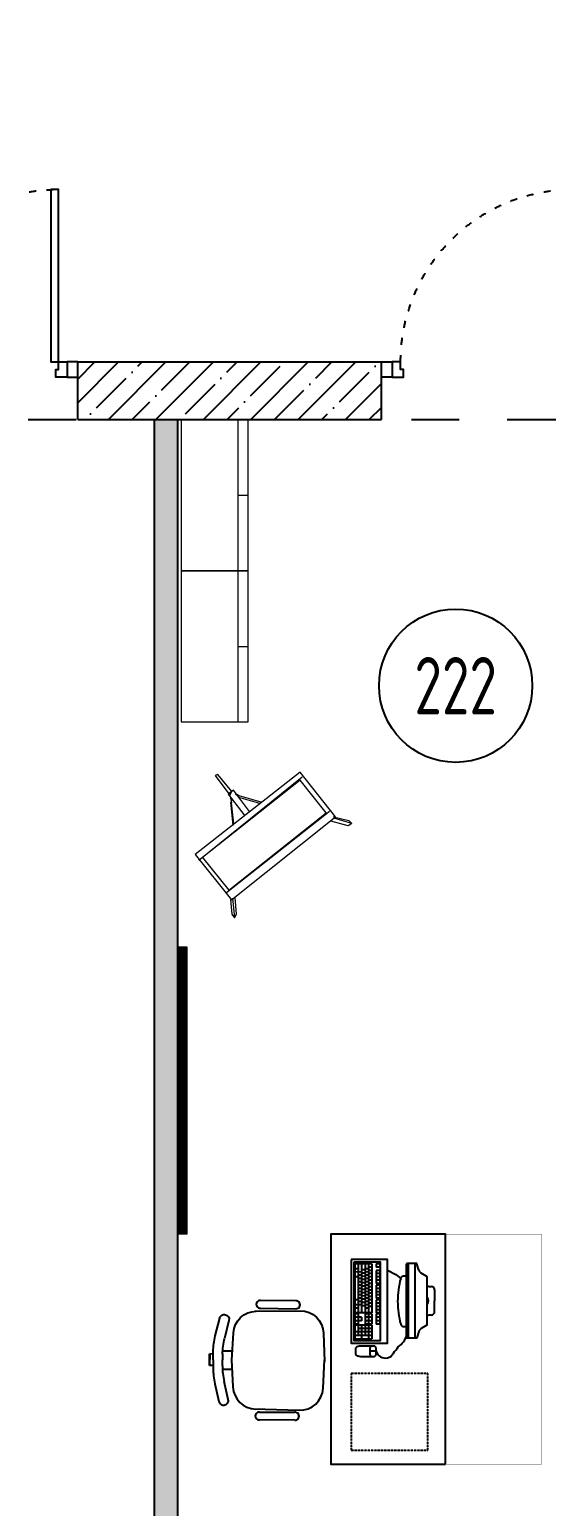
# Model space of a CAD drawing. Header units: millimetres. Extents: x -9318 to 9016603, y 0 to 838141.
# Drawn here: x 72775 to 75473, y 272193 to 279897 of the extents above; entities that cross this region are included whole.
import ezdxf
from ezdxf import colors
from ezdxf.entities.mleader import LeaderData, LeaderLine
from ezdxf.enums import TextEntityAlignment as Align
from ezdxf.math import Vec2, Vec3

# ---------------------------------------------------------------- set-up
doc = ezdxf.new("R2010")
doc.units = ezdxf.units.MM
for name, pattern in [('ACAD_ISO03W100', [30, 12, -18]), ('CENTER', [2, 1.25, -0.25, 0.25, -0.25]), ('HIDDEN', [6, 4, -2])]:
    doc.linetypes.add(name, pattern=pattern)
doc.layers.add('АР_Номер помещения', color=1, linetype='Continuous', lineweight=25)
doc.layers.add('ТХ_мебель передв', color=250, linetype='Continuous', lineweight=13)
doc.styles.add('ISOCPEUR', font='isocpeur.ttf', dxfattribs={"width": 0.7})

# ---------------------------------------------------------------- blocks, each defined once
blk = doc.blocks.new('*U869')
at = {"color": 8}
blk.add_lwpolyline([(100, 80), (100, 980), (140, 980), (140, 80)], close=True, dxfattribs=at)
for points in [[(0, 0), (0, 80), (55, 80), (55, 0), (0, 0)], [(55, 80), (55, 0), (115, 0), (115, 40), (100, 40), (100, 80), (55, 80)], [(1045, 80), (1045, 0), (985, 0), (985, 40), (1000, 40), (1000, 80), (1045, 80)], [(1100, 0), (1100, 80), (1045, 80), (1045, 0), (1100, 0)]]:
    blk.add_lwpolyline(points, dxfattribs=at)
at = {"color": 8, "linetype": 'ACAD_ISO03W100', "ltscale": 3}
blk.add_arc((100, 80), 900, 0, 90, dxfattribs=at)
blk = doc.blocks.new('*U870')
at = {"color": 8}
blk.add_lwpolyline([(100, 80), (100, 980), (140, 980), (140, 80)], close=True, dxfattribs=at)
for points in [[(0, 0), (0, 80), (55, 80), (55, 0), (0, 0)], [(55, 80), (55, 0), (115, 0), (115, 40), (100, 40), (100, 80), (55, 80)], [(1045, 80), (1045, 0), (985, 0), (985, 40), (1000, 40), (1000, 80), (1045, 80)], [(1100, 0), (1100, 80), (1045, 80), (1045, 0), (1100, 0)]]:
    blk.add_lwpolyline(points, dxfattribs=at)
at = {"color": 8, "linetype": 'ACAD_ISO03W100', "ltscale": 3}
blk.add_arc((100, 80), 900, 0, 90, dxfattribs=at)
blk = doc.blocks.new('_DotSmall')
at = {"color": 8, "linetype": 'ByBlock', "const_width": 0.5}
blk.add_lwpolyline([(-0.0625, 0, 1), (0.0625, 0, 1)], format="xyb", close=True, dxfattribs=at)
blk = doc.blocks.new('*U1152')
at = {"layer": 'АР_Номер помещения', "color": 8}
blk.add_circle((-16345.5, 4484.6), 400, dxfattribs=at)
at = {"color": 8, "style": 'ISOCPEUR', "width": 0.7, "flags": 1}
blk.add_attdef('КАТЕГОРИЯ', (-499.2, -2092.2), '', height=250, dxfattribs=at)
at = {"layer": 'АР_Номер помещения', "color": 8, "style": 'ISOCPEUR', "width": 0.7}
blk.add_attdef('НОМЕР_ПОМЕЩЕНИЯ', text='', height=300, dxfattribs=at).set_placement((-16345.5, 4484.6), align=Align.MIDDLE_CENTER)
blk = doc.blocks.new('стол с тумбой 1200х600')
at = {"color": 8}
blk.add_lwpolyline([(-19012.2, 19801.1), (-19012.2, 21001.1), (-19612.2, 21001.1), (-19612.2, 19801.1)], close=True, dxfattribs=at)
at = {"color": 8, "linetype": 'HIDDEN', "ltscale": 0.1}
blk.add_lwpolyline([(-19505.4, 19874.7), (-19105.4, 19874.7), (-19105.4, 20274.7), (-19505.4, 20274.7)], close=True, dxfattribs=at)
blk = doc.blocks.new('М-60')
at = {"color": 8, "extrusion": (-6.19742e-05, 0.000470712, 1)}
for p, q in [((7035415.4, 1186627.5, -0.2), (7035231.8, 1186626.6, -0.2)), ((7034998.3, 1186437.9, -0.1), (7035019.7, 1186530.9, -0.1)), ((7035049.2, 1186548.9, -0.1), (7035050.6, 1186548.5, -0.1)), ((7035202.1, 1186569.5, -0.1), (7035439, 1186576.2, -0.1)), ((7035232, 1186585.7, -0.1), (7035415.6, 1186586.5, -0.1)), ((7035068.3, 1186519.6, -0.1), (7035046.7, 1186425.8, -0.1)), ((7035085.8, 1186312.9, 0), (7035092.5, 1186454.7, -0.1)), ((7035563.1, 1186460.5, -0.1), (7035569.8, 1186312.9, 0)), ((7034971.3, 1186282.6, 0), (7034970.4, 1186343.1, -0.1)), ((7034989, 1186343.1, -0.1), (7034970.8, 1186343.1, -0.1)), ((7034970.8, 1186343.1, -0.1), (7034970.8, 1186282.6, 0)), ((7034989, 1186312.9, 0), (7034989, 1186356.2, -0.1)), ((7034989, 1186312.9, 0), (7034989, 1186343.1, -0.1)), ((7034989, 1186313.2, 0), (7034989.4, 1186282.9, 0)), ((7034989, 1186313.2, 0), (7034989.6, 1186269.8, 0)), ((7035037.4, 1186344.1, 0), (7035037.4, 1186312.9, 0)), ((7035037.8, 1186282.6, 0), (7035037.4, 1186313.9, 0)), ((7035037.8, 1186361.3, -0.1), (7035088.1, 1186361.3, -0.1)), ((7035085.7, 1186314.6, 0), (7035094.7, 1186172.9, 0)), ((7035565.2, 1186174.3, 0.1), (7035569.7, 1186322, 0)), ((7034989.4, 1186282.9, 0), (7034971.3, 1186282.6, 0)), ((7035038.5, 1186265.5, 0), (7035088.8, 1186266.3, 0)), ((7035000.2, 1186188.3, 0), (7035023, 1186095.7, 0.1)), ((7035071.5, 1186107.6, 0.1), (7035048.4, 1186201.2, 0)), ((7035052.8, 1186078.1, 0.1), (7035054.2, 1186078.5, 0.1)), ((7035206, 1186059.9, 0.1), (7035442.9, 1186056.7, 0.1)), ((7035236.1, 1186044.1, 0.1), (7035419.7, 1186046, 0.1)), ((7035420.2, 1186005.1, 0.1), (7035236.6, 1186003.1, 0.1))]:
    blk.add_line(p, q, dxfattribs=at)
for centre, start, end in [((7035230, 1186606.2, 122.4), 84.99867, 275.52472), ((7035417.4, 1186607.1, 122.4), 264.99867, 95.52472), ((7035234.4, 1186023.7, 122.4), 85.34791, 275.87397), ((7035421.8, 1186025.7, 122.4), 265.34791, 95.87397)]:
    blk.add_arc(centre, 20.6, start, end, dxfattribs=at)
at = {"color": 8, "extrusion": (6.19742e-05, -0.000470712, -1)}
for centre, major_axis, start_param, end_param in [((7035043.3, 1186525.4, -0.1), (15.6, 18.5, 0), 4.240369, 5.829345), ((7035044.7, 1186525.1, -0.1), (15.6, 18.5, 0), -0.45384, 1.098777), ((7035213.4, 1186449, -0.1), (77.8, 92.6, 0), 4.061153, 5.558057), ((7035442.2, 1186455, -0.1), (77.8, 92.6, 0), -0.725128, 0.826554), ((7035352, 1186356.2, 0), (-277.9, 233.5, -0.1), 5.584367, 5.811166), ((7035400.4, 1186344.1, 0), (233.5, 277.9, -0.1), 4.01357, 4.240369)]:
    blk.add_ellipse(centre, major_axis=major_axis, ratio=1, start_param=start_param, end_param=end_param, dxfattribs=at)
at = {"color": 8, "extrusion": (-6.19742e-05, 0.000470712, 1)}
for centre, major_axis, start_param, end_param in [((7035352.6, 1186275.3, 0), (-274.3, -237.7, 0.1), 5.584367, 5.811166), ((7035400.8, 1186288.2, 0), (237.7, -274.3, 0.1), 4.01357, 4.240369), ((7035215.4, 1186180.5, 0), (79.2, -91.4, 0), 4.061153, 5.558057), ((7035444.3, 1186178, 0.1), (79.2, -91.4, 0), -0.725128, 0.826554), ((7035046.5, 1186101.5, 0.1), (15.8, -18.3, 0), 4.240369, 5.829345), ((7035048, 1186101.8, 0.1), (15.8, -18.3, 0), -0.45384, 1.098777)]:
    blk.add_ellipse(centre, major_axis=major_axis, ratio=1, start_param=start_param, end_param=end_param, dxfattribs=at)
blk = doc.blocks.new('ПК-2')
at = {"color": 8, "extrusion": (6.19742e-05, -0.000470712, 1)}
for p, q in [((7035967.1, 1186827.6, 95), (7035877.1, 1186827.5, 95.1)), ((7035877.1, 1186827.5, 95.1), (7035877.6, 1186571, 94.9)), ((7035895.1, 1186827.5, 95.1), (7035895.6, 1186571, 94.9)), ((7035913.1, 1186827.5, 95.1), (7035913.6, 1186571, 94.9)), ((7035931.1, 1186827.6, 95.1), (7035931.6, 1186571.1, 94.9)), ((7035949.1, 1186827.6, 95.1), (7035949.6, 1186571.1, 94.9)), ((7035967.1, 1186827.6, 95), (7035967.6, 1186571.1, 94.9)), ((7036007.6, 1186827.7, 95), (7035989.6, 1186827.7, 95)), ((7036148.9, 1186442.6, 94.9), (7036148.1, 1186827.8, 95)), ((7036200.3, 1186829.7, 95), (7036149.9, 1186829.6, 95)), ((7036157.9, 1186440.8, 94.9), (7036157.1, 1186829.6, 95)), ((7036193.9, 1186440.9, 94.9), (7036193.1, 1186829.7, 95)), ((7036212.2, 1186795.1, 95), (7036202.1, 1186827.9, 95)), ((7036253.1, 1186761.9, 95), (7036223.8, 1186780.1, 95)), ((7036255.8, 1186512.8, 94.9), (7036255.4, 1186758, 95)), ((7036294.4, 1186691.8, 95), (7036294.6, 1186635.5, 94.9)), ((7036294.7, 1186579.1, 94.9), (7036294.6, 1186635.5, 94.9)), ((7035877.6, 1186566.5, 94.9), (7035877.7, 1186512.5, 94.9)), ((7035895.6, 1186566.5, 94.9), (7035895.7, 1186512.5, 94.9)), ((7035913.7, 1186548.5, 94.9), (7035913.7, 1186530.5, 94.9)), ((7035931.6, 1186566.6, 94.9), (7035931.7, 1186512.6, 94.9)), ((7035949.6, 1186566.6, 94.9), (7035949.7, 1186512.6, 94.9)), ((7035967.6, 1186566.6, 94.9), (7035967.7, 1186512.6, 94.9)), ((7035877.7, 1186508, 94.9), (7035877.9, 1186436, 94.9)), ((7035895.7, 1186508, 94.9), (7035895.9, 1186454, 94.9)), ((7035913.7, 1186508, 94.9), (7035913.9, 1186436, 94.9)), ((7035931.7, 1186508.1, 94.9), (7035931.9, 1186454.1, 94.9)), ((7035949.7, 1186508.1, 94.9), (7035949.9, 1186436.1, 94.9)), ((7035967.7, 1186508.1, 94.9), (7035967.9, 1186436.1, 94.9)), ((7036212.8, 1186475.5, 94.9), (7036202.9, 1186442.7, 94.9)), ((7036253.6, 1186508.9, 94.9), (7036224.3, 1186490.6, 94.9)), ((7035877.9, 1186436, 94.9), (7035967.9, 1186436.1, 94.9)), ((7036201.1, 1186440.9, 94.9), (7036150.7, 1186440.8, 94.9))]:
    blk.add_line(p, q, dxfattribs=at)
at = {"color": 8, "extrusion": (6.19742e-05, -0.000470712, 1), "elevation": -27.6}
for points in [[(7035859.1, 1186850), (7035859.9, 1186413.5), (7036048.9, 1186413.9), (7036048.1, 1186850.4)], [(7035872.6, 1186836.6), (7035873.4, 1186427.1), (7036012.9, 1186427.3), (7036012.1, 1186836.8)]]:
    blk.add_lwpolyline(points, close=True, dxfattribs=at)
for points in [[(7035895.2, 1186802), (7035877.2, 1186801.9)], [(7035895.2, 1186784.9), (7035877.2, 1186784.8)], [(7035895.3, 1186759.2), (7035877.3, 1186759.2)], [(7035913.2, 1186784.9), (7035895.2, 1186784.9)], [(7035913.2, 1186767.8), (7035895.2, 1186767.8)], [(7035931.2, 1186796.6), (7035913.2, 1186796.5)], [(7035931.2, 1186779.5), (7035913.2, 1186779.4)], [(7035931.2, 1186762.4), (7035913.2, 1186762.3)], [(7035949.2, 1186802.1), (7035931.2, 1186802)], [(7035949.2, 1186785), (7035931.2, 1186784.9)], [(7035949.2, 1186767.9), (7035931.2, 1186767.8)], [(7035967.2, 1186810.6), (7035949.2, 1186810.6)], [(7035967.2, 1186793.5), (7035949.2, 1186793.5)], [(7035967.2, 1186776.4), (7035949.2, 1186776.4)], [(7035967.3, 1186759.3), (7035949.3, 1186759.3)], [(7035989.6, 1186827.8), (7035989.7, 1186810.7)], [(7036007.7, 1186810.7), (7035989.7, 1186810.7)], [(7035989.7, 1186793.6), (7035989.8, 1186725.2)], [(7036007.7, 1186793.6), (7035989.7, 1186793.6)], [(7036007.7, 1186776.5), (7035989.7, 1186776.5)], [(7036007.8, 1186759.4), (7035989.8, 1186759.4)], [(7036007.6, 1186827.8), (7036007.7, 1186810.7)], [(7036007.7, 1186793.6), (7036007.8, 1186725.2)], [(7036048.2, 1186794.9), (7036092.7, 1186771.5), (7036117.2, 1186751.9)], [(7035913.3, 1186750.7), (7035895.3, 1186750.7)], [(7035913.3, 1186733.6), (7035895.3, 1186733.6)], [(7035913.3, 1186716.5), (7035895.3, 1186716.5)], [(7035913.4, 1186699.4), (7035895.4, 1186699.4)], [(7035913.4, 1186682.3), (7035895.4, 1186682.3)], [(7035931.3, 1186745.3), (7035913.3, 1186745.2)], [(7035931.3, 1186728.2), (7035913.3, 1186728.1)], [(7035931.3, 1186711.1), (7035913.3, 1186711)], [(7035931.4, 1186694), (7035913.4, 1186693.9)], [(7035949.3, 1186750.8), (7035931.3, 1186750.7)], [(7035949.3, 1186733.7), (7035931.3, 1186733.6)], [(7035949.3, 1186716.6), (7035931.3, 1186716.5)], [(7035949.4, 1186699.5), (7035931.4, 1186699.4)], [(7035949.4, 1186682.4), (7035931.4, 1186682.3)], [(7035967.3, 1186742.2), (7035949.3, 1186742.2)], [(7035967.3, 1186725.1), (7035949.3, 1186725.1)], [(7035967.3, 1186708), (7035949.3, 1186708)], [(7035967.4, 1186690.9), (7035949.4, 1186690.9)], [(7036007.8, 1186742.3), (7035989.8, 1186742.3)], [(7036007.8, 1186725.2), (7035989.8, 1186725.2)], [(7035989.8, 1186716.6), (7035990, 1186648.2)], [(7036007.8, 1186716.7), (7035989.8, 1186716.6)], [(7036007.9, 1186699.6), (7035989.9, 1186699.5)], [(7036007.9, 1186682.5), (7035989.9, 1186682.4)], [(7036007.8, 1186716.7), (7036008, 1186648.3)], [(7035895.5, 1186639.5), (7035877.5, 1186639.5)], [(7035895.5, 1186613.9), (7035877.5, 1186613.8)], [(7035913.4, 1186665.2), (7035895.4, 1186665.2)], [(7035913.5, 1186648.1), (7035895.5, 1186648.1)], [(7035913.5, 1186631), (7035895.5, 1186631)], [(7035913.5, 1186613.9), (7035895.5, 1186613.9)], [(7035931.4, 1186676.9), (7035913.4, 1186676.8)], [(7035931.4, 1186659.8), (7035913.4, 1186659.7)], [(7035931.5, 1186642.7), (7035913.5, 1186642.6)], [(7035931.5, 1186625.6), (7035913.5, 1186625.5)], [(7035931.5, 1186608.5), (7035913.5, 1186608.4)], [(7035949.4, 1186665.3), (7035931.4, 1186665.2)], [(7035949.5, 1186648.2), (7035931.5, 1186648.1)], [(7035949.5, 1186631.1), (7035931.5, 1186631)], [(7035949.5, 1186614), (7035931.5, 1186613.9)], [(7035967.4, 1186673.8), (7035949.4, 1186673.8)], [(7035967.4, 1186656.7), (7035949.4, 1186656.7)], [(7035967.5, 1186639.6), (7035949.5, 1186639.6)], [(7035967.5, 1186622.5), (7035949.5, 1186622.5)], [(7035967.5, 1186605.4), (7035949.5, 1186605.4)], [(7036007.9, 1186665.4), (7035989.9, 1186665.3)], [(7036008, 1186648.3), (7035990, 1186648.2)], [(7035990, 1186639.7), (7035990.1, 1186571.3)], [(7036008, 1186639.7), (7035990, 1186639.7)], [(7036008, 1186622.6), (7035990, 1186622.6)], [(7036008, 1186605.5), (7035990, 1186605.5)], [(7036008, 1186639.7), (7036008.1, 1186571.3)], [(7035895.6, 1186596.8), (7035877.6, 1186596.7)], [(7035967.6, 1186571.2), (7035877.6, 1186571.1)], [(7035895.6, 1186566.6), (7035877.6, 1186566.6)], [(7035913.7, 1186548.6), (7035877.7, 1186548.6)], [(7035913.7, 1186530.6), (7035877.7, 1186530.6)], [(7035949.6, 1186596.9), (7035931.6, 1186596.8)], [(7035967.6, 1186566.7), (7035931.6, 1186566.7)], [(7035967.7, 1186548.7), (7035931.7, 1186548.7)], [(7035967.7, 1186530.7), (7035931.7, 1186530.7)], [(7036008.1, 1186588.4), (7035990.1, 1186588.4)], [(7036008.1, 1186571.3), (7035990.1, 1186571.3)], [(7035990.1, 1186566.8), (7035990.2, 1186512.8)], [(7036008.1, 1186566.8), (7035990.1, 1186566.8)], [(7036008.2, 1186548.8), (7035990.2, 1186548.8)], [(7036008.2, 1186530.8), (7035990.2, 1186530.8)], [(7036008.1, 1186566.8), (7036008.2, 1186512.8)], [(7035895.7, 1186512.6), (7035877.7, 1186512.6)], [(7035967.7, 1186508.2), (7035877.7, 1186508.1)], [(7035967.8, 1186472.2), (7035877.8, 1186472.1)], [(7035967.8, 1186454.2), (7035877.8, 1186454.1)], [(7035967.8, 1186490.2), (7035895.8, 1186490.1)], [(7035967.7, 1186512.7), (7035931.7, 1186512.7)], [(7036008.2, 1186512.8), (7035990.2, 1186512.8)], [(7036008.2, 1186512.8), (7035990.2, 1186512.8)], [(7035989.9, 1186371.7), (7035957, 1186371.6)]]:
    blk.add_lwpolyline(points, dxfattribs=at)
for points in [[(7035989.9, 1186371.7, 0.397637), (7036050, 1186337.9, 0.110351), (7036066.5, 1186345.2, 0.08312), (7036079.9, 1186362.3, 0.014729), (7036105, 1186394.7, 0.170175), (7036148.8, 1186454, -0.037673)], [(7035968.4, 1186398.6, 0.114539), (7035964.1, 1186397.6, 0.103755), (7035960.3, 1186394.6, 0.091433), (7035957.9, 1186390.4, 0.084292), (7035957, 1186385.1), (7035957.1, 1186358.1, 0.084292), (7035958, 1186352.8, 0.091433), (7035960.4, 1186348.6, 0.103755), (7035964.2, 1186345.6, 0.114539), (7035968.5, 1186344.6, 0.114539)]]:
    blk.add_lwpolyline(points, format="xyb", dxfattribs=at)
blk.add_lwpolyline([(7035881.8, 1186384.9), (7035881.9, 1186357.9, 0.19919), (7035883.7, 1186353.6, 0.098412), (7035891.5, 1186348.4, 0.055653), (7035901.3, 1186345.6, 0.042416), (7035914.6, 1186344.5), (7035978.5, 1186344.6, 0.114539), (7035982.8, 1186345.6, 0.103755), (7035986.6, 1186348.6, 0.091433), (7035989, 1186352.9, 0.084292), (7035989.9, 1186358.2), (7035989.8, 1186385.2, 0.084292), (7035988.9, 1186390.4, 0.091433), (7035986.5, 1186394.7, 0.103755), (7035982.7, 1186397.7, 0.114539), (7035978.4, 1186398.6), (7035914.5, 1186398.5, 0.042416), (7035901.2, 1186397.4, 0.055653), (7035891.4, 1186394.5, 0.098412), (7035883.6, 1186389.3, 0.19919)], format="xyb", close=True, dxfattribs=at)
at = {"color": 8, "extrusion": (6.19742e-05, -0.000470712, 1)}
for centre, radius, start, end in [((7036134.2, 1186746.1, -27.6), 18, 82.93309, 161.30576), ((7036116.2, 1186600.9, -27.6), 164.3, 78.76539, 82.93309), ((7036149.9, 1186827.9, -27.6), 1.8, 90.10908, 180.10908), ((7036200.3, 1186828, -27.6), 1.8, 0.10908, 90.10908), ((7036238, 1186803.1, -27.6), 27, 197.11449, 238.14153), ((7036250.8, 1186758.1, -27.6), 4.5, 0.10908, 59.63009), ((7036579.1, 1186631.2, -27.6), 477.4, 165.36479, 179.87909), ((7036293.3, 1186965.7, -27.6), 256.3, 261.50958, 266.47869), ((7036276.4, 1186691.9, -27.6), 18, 0.10908, 86.47869), ((7036579.1, 1186635.1, -27.6), 477.4, 180.33908, 194.85338), ((7036228.8, 1186635.5, -27.6), 33.8, 322.7271, 37.49107), ((7036294.5, 1186305.4, -27.6), 256.3, 93.73948, 98.70859), ((7036276.6, 1186579.2, -27.6), 18, 273.73948, 0.10908), ((7036134.7, 1186518.5, -27.6), 18, 198.9124, 277.28508), ((7036116.1, 1186663.6, -27.6), 164.3, 277.28508, 281.45277), ((7036238.7, 1186467.8, -27.6), 27, 122.07664, 163.10368), ((7036251.3, 1186512.9, -27.6), 4.5, 300.58808, 0.10908), ((7036150.6, 1186442.7, -27.6), 1.8, 180.10908, 270.10908), ((7036201, 1186442.8, -27.6), 1.8, 270.10908, 0.10908)]:
    blk.add_arc(centre, radius, start, end, dxfattribs=at)
blk = doc.blocks.new('Стол ученический двухместный регулируемый по высоте №3-№5')
at = {"layer": 'ТХ_мебель передв', "color": 8, "const_width": 2}
blk.add_lwpolyline([(255919.9, -152446.4), (256419.9, -152446.4), (256419.9, -153646.4), (255919.9, -153646.4)], close=True, dxfattribs=at)
blk = doc.blocks.new('Мольберт')
at = {"layer": 'ТХ_мебель передв', "color": 8, "lineweight": 0, "ltscale": 100, "transparency": 33554687}
for p, q in [((276894.3, -54030.8), (277534.6, -54295.3)), ((276815, -54237.1), (277444.7, -54507)), ((277444.7, -54639.3), (277423.5, -54544))]:
    blk.add_line(p, q, dxfattribs=at)
for points in [[(277291.2, -54009.6), (277333.5, -53903.8), (277322.9, -53893.2), (277270, -54009.6)], [(276793.8, -54279.5), (277434.1, -54549.3), (277550.5, -54274.2), (276910.2, -53999)], [(276830.8, -54242.4), (277428.8, -54496.4), (277513.5, -54295.3), (276915.5, -54041.3)], [(277254.2, -54030.8), (277259.5, -54020.2), (277238.3, -54036.1)], [(277285.9, -54036.1), (277291.2, -54036.1), (277291.2, -54051.9)], [(277444.7, -54639.3), (277423.5, -54628.7), (277402.3, -54538.8), (277434.1, -54549.3), (277428.8, -54538.8), (277449.9, -54618.1)]]:
    blk.add_lwpolyline(points, close=True, dxfattribs=at)
for points in [[(277243.6, -54141.9), (277301.8, -54014.9), (277270, -53999), (277211.8, -54131.3)], [(277148.3, -54099.6), (277238.3, -54036.1), (277238.3, -54030.8), (277137.7, -54099.6)], [(277307.1, -54168.3), (277280.6, -54057.2), (277291.2, -54051.9), (277317.7, -54173.6)], [(276804.4, -54279.5), (276719.7, -54337.7), (276740.9, -54337.7), (276815, -54290), (276793.8, -54279.5), (276793.8, -54274.2), (276730.3, -54316.5), (276719.7, -54337.7)]]:
    blk.add_lwpolyline(points, dxfattribs=at)
blk = doc.blocks.new('Шкаф канцелярский закрытый')
at = {"layer": 'ТХ_мебель передв', "color": 8}
blk.add_lwpolyline([(207495.5, -155297.4), (207495.5, -154508.5), (207146, -154508.5), (207146, -155297.4)], close=True, dxfattribs=at)
for points in [[(207199, -154508.5), (207199, -155297.4)], [(207199, -154902.9), (207146, -154902.9)]]:
    blk.add_lwpolyline(points, dxfattribs=at)

msp = doc.modelspace()

# ---------------------------------------------------------------- hatches: boundary and pattern name
at = {"ltscale": 100}
h = msp.add_hatch(dxfattribs=at)
h.set_pattern_fill('ANSI35', color=256, scale=700)
h.set_pattern_definition([(45, (-881155.71, 387962.86), (-123.743687, 123.743687), []), (45, (-881031.97, 387962.86), (-123.743687, 123.743687), [218.75, -43.75, 0, -43.75])])
h.paths.add_polyline_path([(74612.1, 278162.96), (73027.1, 278162.94), (73027.1, 277862.96), (74612.1, 277862.96)])
h = msp.add_hatch(dxfattribs=at)
h.set_pattern_fill('AR-CONC', color=256, scale=30)
h.set_pattern_definition([(50, (140697.8, 216407.27), (215.17805, -18.82564), [22.5, -247.5]), (355, (140697.8, 216407.27), (-41.6254, 225.65764), [18, -198]), (100.45144, (140715.72, 216405.7), (173.55265, 206.832), [19.12206, -210.34263]), (46.1842, (140697.8, 216467.27), (320.1724, -49.6558), [33.75, -371.25]), (96.63564, (140724.47, 216463.14), (280.3986, 292.2356), [28.6831, -315.5141]), (351.18416, (140697.8, 216467.27), (280.3986, 292.2356), [27, -297]), (21, (140727.8, 216452.27), (179.0721, -120.78567), [22.5, -247.5]), (326, (140727.8, 216452.27), (72.9946, 217.545), [18, -198]), (71.45144, (140742.72, 216442.2), (252.0667, 96.75935), [19.12206, -210.34263]), (37.5, (140697.79, 216407.274), (3.647957, 99.868156), [0, -195.6, 0, -201, 0, -198.75]), (7.5, (140697.79, 216407.27), (78.92086, 118.32351), [0, -114.6, 0, -191.1, 0, -75.75]), (327.5, (140630.89, 216407.274), (160.14673, -6.76646), [0, -75, 0, -234, 0, -310.5]), (317.5, (140600.9, 216407.27), (174.95585, 30.0315), [0, -97.5, 0, -155.4, 0, -220.5])])
h.paths.add_polyline_path([(73427.1, 277862.96), (73427.13, 271712.96), (73547.13, 271712.96), (73547.1, 277862.96)])

# ---------------------------------------------------------------- linework, layer by layer
for p, q in [((73027.1, 278162.96), (74612.1, 278162.96)), ((73027.1, 277862.94), (73027.1, 278162.96)), ((74612.1, 277862.96), (74612.1, 278162.96)), ((73027.1, 277862.96), (74612.1, 277862.96))]:
    msp.add_line(p, q, dxfattribs=at)
at = {"linetype": 'CENTER', "ltscale": 1000}
msp.add_line((51268.34, 277862.96), (134865.51, 277862.96), dxfattribs=at)
at = {"ltscale": 100}
for points in [[(73427.13, 271712.96), (73427.1, 277862.96)], [(73547.1, 277862.96), (73547.13, 271712.96)]]:
    msp.add_lwpolyline(points, dxfattribs=at)
at = {"ltscale": 100, "const_width": 50}
msp.add_lwpolyline([(73572.12, 273612.96), (73572.12, 275112.96)], dxfattribs=at)
at = {"lineweight": 0, "ltscale": 100, "transparency": 33554687}
msp.add_lwpolyline([(73547.12, 275112.96), (73597.12, 275112.96), (73597.12, 273612.96), (73547.12, 273612.96)], close=True, dxfattribs=at)

# ---------------------------------------------------------------- block references
at = {"xscale": -1}
for name, p in [('*U870', (73027.1, 278082.94)), ('*U869', (75712.1, 278082.96))]:
    msp.add_blockref(name, p, dxfattribs=at)
for name, p, rotation in [('Шкаф канцелярский закрытый', (281063.05, 122565.56), 180), ('Шкаф канцелярский закрытый', (281063.05, 121776.72), 180), ('Мольберт', (-106272.92, 58275.85), 61.41392301947085), ('ПК-2', (-6963651.51, -899971.43, -94.96), 359.8909180547823), ('М-60', (-6979232.69, -801320.9, 0.04), 359.0887326624885)]:
    msp.add_blockref(name, p, dxfattribs=dict(rotation=rotation))
ref = msp.add_blockref('*U1152', (91344.81, 271989.68))
ref.add_attrib('НОМЕР_ПОМЕЩЕНИЯ', '222', dxfattribs={"layer": 'АР_Номер помещения', "color": 8, "height": 300, "style": 'ISOCPEUR', "width": 0.7}).set_placement((74999.29, 276474.27), align=Align.MIDDLE_CENTER)
for name, p in [('стол с тумбой 1200х600', (93959.3, 252611.84)), ('Стол ученический двухместный регулируемый по высоте №3-№5', (-180972.78, 426059.31))]:
    msp.add_blockref(name, p)

# ---------------------------------------------------------------- leaders
ml = msp.add_multileader_mtext('Standard')
ml.set_content('+13,200', color=8, style='ISOCPEUR')
ml.set_leader_properties(color=8, linetype='Continuous', lineweight=-1)
ml.set_arrow_properties(name='DOTSMALL')
ml.build(insert=Vec2(0, 0))
ml.multileader.update_dxf_attribs({"has_text_frame": 1, "text_left_attachment_type": 4, "text_right_attachment_type": 4, "dogleg_length": 100, "arrow_head_size": 180})
ctx = ml.context
ctx.base_point, ctx.char_height, ctx.arrow_head_size, ctx.landing_gap_size, ctx.plane_origin = Vec3(93068.63, 826103.47), 250, 180, 50, Vec3(90907.41, 825512.23)
ctx.left_attachment, ctx.right_attachment = 4, 4
notes = []
notes.append((ctx, [(0, (0, 0, 0), (0, 0), (1, 0), 1, [])]))
ctx.mtext.insert, ctx.mtext.width, ctx.mtext.line_spacing_style, ctx.mtext.flow_direction = Vec3(93118.63, 826436.81), 852.697, 2, 5
ml = msp.add_multileader_mtext('Standard')
ml.set_content('+11,550', color=8, style='ISOCPEUR')
ml.set_leader_properties(color=8, linetype='Continuous', lineweight=-1)
ml.set_arrow_properties(name='DOTSMALL')
ml.build(insert=Vec2(0, 0))
ml.multileader.update_dxf_attribs({"has_text_frame": 1, "text_left_attachment_type": 4, "text_right_attachment_type": 4, "dogleg_length": 100, "arrow_head_size": 180})
ctx = ml.context
ctx.base_point, ctx.char_height, ctx.arrow_head_size, ctx.landing_gap_size, ctx.plane_origin = Vec3(88068.63, 825358.47), 250, 180, 50, Vec3(85907.41, 824767.23)
ctx.left_attachment, ctx.right_attachment = 4, 4
notes.append((ctx, [(0, (0, 0, 0), (0, 0), (1, 0), 1, [])]))
ctx.mtext.insert, ctx.mtext.width, ctx.mtext.line_spacing_style, ctx.mtext.flow_direction = Vec3(88118.63, 825691.81), 852.697, 2, 5
ml = msp.add_multileader_mtext('Standard')
ml.set_content('+13,700', color=8, style='ISOCPEUR')
ml.set_leader_properties(color=8, linetype='Continuous', lineweight=-1)
ml.set_arrow_properties(name='DOTSMALL')
ml.build(insert=Vec2(0, 0))
ml.multileader.update_dxf_attribs({"has_text_frame": 1, "text_left_attachment_type": 4, "text_right_attachment_type": 4, "dogleg_length": 100, "arrow_head_size": 180})
ctx = ml.context
ctx.base_point, ctx.char_height, ctx.arrow_head_size, ctx.landing_gap_size, ctx.plane_origin = Vec3(118053.07, 658154.33), 250, 180, 50, Vec3(117803.7, 657493.51)
ctx.left_attachment, ctx.right_attachment = 4, 4
notes.append((ctx, [(0, (0, 0, 0), (0, 0), (1, 0), 1, [])]))
ctx.mtext.insert, ctx.mtext.width, ctx.mtext.line_spacing_style, ctx.mtext.flow_direction = Vec3(118103.07, 658487.66), 852.697, 2, 5
ml = msp.add_multileader_mtext('Standard')
ml.set_content('+13,700', color=8, style='ISOCPEUR')
ml.set_leader_properties(color=8, linetype='Continuous', lineweight=-1)
ml.set_arrow_properties(name='DOTSMALL')
ml.build(insert=Vec2(0, 0))
ml.multileader.update_dxf_attribs({"has_text_frame": 1, "text_left_attachment_type": 4, "text_right_attachment_type": 4, "dogleg_length": 100, "arrow_head_size": 180})
ctx = ml.context
ctx.base_point, ctx.char_height, ctx.arrow_head_size, ctx.landing_gap_size, ctx.plane_origin = Vec3(79585.57, 658000.47), 250, 180, 50, Vec3(77424.36, 657409.23)
ctx.left_attachment, ctx.right_attachment = 4, 4
notes.append((ctx, [(0, (0, 0, 0), (0, 0), (1, 0), 1, [])]))
ctx.mtext.insert, ctx.mtext.width, ctx.mtext.line_spacing_style, ctx.mtext.flow_direction = Vec3(79635.57, 658333.81), 852.697, 2, 5
ml = msp.add_multileader_mtext('Standard')
ml.set_content('+15,850', color=8, style='ISOCPEUR')
ml.set_leader_properties(color=8, linetype='Continuous', lineweight=-1)
ml.set_arrow_properties(name='DOTSMALL')
ml.build(insert=Vec2(0, 0))
ml.multileader.update_dxf_attribs({"has_text_frame": 1, "text_left_attachment_type": 4, "text_right_attachment_type": 4, "dogleg_length": 100, "arrow_head_size": 180})
ctx = ml.context
ctx.base_point, ctx.char_height, ctx.arrow_head_size, ctx.landing_gap_size, ctx.plane_origin = Vec3(78411.29, 652860.4), 250, 180, 50, Vec3(78329.9, 651149.71)
ctx.left_attachment, ctx.right_attachment = 4, 4
notes.append((ctx, [(0, (0, 0, 0), (0, 0), (1, 0), 1, [])]))
ctx.mtext.insert, ctx.mtext.width, ctx.mtext.defined_height, ctx.mtext.line_spacing_style, ctx.mtext.flow_direction = Vec3(78461.29, 653193.74), 696.0353, 776.46, 2, 5
ml = msp.add_multileader_mtext('Standard')
ml.set_content('+15,850', color=8, style='ISOCPEUR')
ml.set_leader_properties(color=8, linetype='Continuous', lineweight=-1)
ml.set_arrow_properties(name='DOTSMALL')
ml.build(insert=Vec2(0, 0))
ml.multileader.update_dxf_attribs({"has_text_frame": 1, "text_left_attachment_type": 4, "text_right_attachment_type": 4, "dogleg_length": 100, "arrow_head_size": 180})
ctx = ml.context
ctx.base_point, ctx.char_height, ctx.arrow_head_size, ctx.landing_gap_size, ctx.plane_origin = Vec3(116043.29, 652621.27), 250, 180, 50, Vec3(116522.41, 649668.82)
ctx.left_attachment, ctx.right_attachment = 4, 4
notes.append((ctx, [(0, (0, 0, 0), (0, 0), (1, 0), 1, [])]))
ctx.mtext.insert, ctx.mtext.width, ctx.mtext.line_spacing_style, ctx.mtext.flow_direction = Vec3(116093.29, 652954.61), 852.697, 2, 5
ml = msp.add_multileader_mtext('Standard')
ml.set_content('+9,800', color=8, style='ISOCPEUR')
ml.set_leader_properties(color=8, linetype='Continuous', lineweight=-1)
ml.set_arrow_properties(name='DOTSMALL')
ml.build(insert=Vec2(0, 0))
ml.multileader.update_dxf_attribs({"has_text_frame": 1, "text_left_attachment_type": 4, "text_right_attachment_type": 4, "dogleg_length": 100, "arrow_head_size": 180})
ctx = ml.context
ctx.base_point, ctx.char_height, ctx.arrow_head_size, ctx.landing_gap_size, ctx.plane_origin = Vec3(118053.07, 538154.33), 250, 180, 50, Vec3(117803.7, 537493.51)
ctx.left_attachment, ctx.right_attachment = 4, 4
notes.append((ctx, [(0, (0, 0, 0), (0, 0), (1, 0), 1, [])]))
ctx.mtext.insert, ctx.mtext.width, ctx.mtext.line_spacing_style, ctx.mtext.flow_direction = Vec3(118103.07, 538487.66), 852.697, 2, 5
ml = msp.add_multileader_mtext('Standard')
ml.set_content('+9,800', color=8, style='ISOCPEUR')
ml.set_leader_properties(color=8, linetype='Continuous', lineweight=-1)
ml.set_arrow_properties(name='DOTSMALL')
ml.build(insert=Vec2(0, 0))
ml.multileader.update_dxf_attribs({"has_text_frame": 1, "text_left_attachment_type": 4, "text_right_attachment_type": 4, "dogleg_length": 100, "arrow_head_size": 180})
ctx = ml.context
ctx.base_point, ctx.char_height, ctx.arrow_head_size, ctx.landing_gap_size, ctx.plane_origin = Vec3(79585.57, 538000.47), 250, 180, 50, Vec3(77424.36, 537409.23)
ctx.left_attachment, ctx.right_attachment = 4, 4
notes.append((ctx, [(0, (0, 0, 0), (0, 0), (1, 0), 1, [])]))
ctx.mtext.insert, ctx.mtext.width, ctx.mtext.line_spacing_style, ctx.mtext.flow_direction = Vec3(79635.57, 538333.81), 852.697, 2, 5
ml = msp.add_multileader_mtext('Standard')
ml.set_content('+11,750', color=8, style='ISOCPEUR')
ml.set_leader_properties(color=8, linetype='Continuous', lineweight=-1)
ml.set_arrow_properties(name='DOTSMALL')
ml.build(insert=Vec2(0, 0))
ml.multileader.update_dxf_attribs({"has_text_frame": 1, "text_left_attachment_type": 4, "text_right_attachment_type": 4, "dogleg_length": 100, "arrow_head_size": 180})
ctx = ml.context
ctx.base_point, ctx.char_height, ctx.arrow_head_size, ctx.landing_gap_size, ctx.plane_origin = Vec3(78411.29, 532860.4), 250, 180, 50, Vec3(78329.9, 531149.71)
ctx.left_attachment, ctx.right_attachment = 4, 4
notes.append((ctx, [(0, (0, 0, 0), (0, 0), (1, 0), 1, [])]))
ctx.mtext.insert, ctx.mtext.width, ctx.mtext.defined_height, ctx.mtext.line_spacing_style, ctx.mtext.flow_direction = Vec3(78461.29, 533193.74), 696.0353, 776.46, 2, 5
ml = msp.add_multileader_mtext('Standard')
ml.set_content('+11,750', color=8, style='ISOCPEUR')
ml.set_leader_properties(color=8, linetype='Continuous', lineweight=-1)
ml.set_arrow_properties(name='DOTSMALL')
ml.build(insert=Vec2(0, 0))
ml.multileader.update_dxf_attribs({"has_text_frame": 1, "text_left_attachment_type": 4, "text_right_attachment_type": 4, "dogleg_length": 100, "arrow_head_size": 180})
ctx = ml.context
ctx.base_point, ctx.char_height, ctx.arrow_head_size, ctx.landing_gap_size, ctx.plane_origin = Vec3(116043.29, 532621.27), 250, 180, 50, Vec3(116522.41, 529668.82)
ctx.left_attachment, ctx.right_attachment = 4, 4
notes.append((ctx, [(0, (0, 0, 0), (0, 0), (1, 0), 1, [])]))
ctx.mtext.insert, ctx.mtext.width, ctx.mtext.line_spacing_style, ctx.mtext.flow_direction = Vec3(116093.29, 532954.61), 852.697, 2, 5
ml = msp.add_multileader_mtext('Standard')
ml.set_content('+7,850', color=8, style='ISOCPEUR')
ml.set_leader_properties(color=8, linetype='Continuous', lineweight=-1)
ml.set_arrow_properties(name='DOTSMALL')
ml.build(insert=Vec2(0, 0))
ml.multileader.update_dxf_attribs({"has_text_frame": 1, "text_left_attachment_type": 4, "text_right_attachment_type": 4, "dogleg_length": 100, "arrow_head_size": 180})
ctx = ml.context
ctx.base_point, ctx.char_height, ctx.arrow_head_size, ctx.landing_gap_size, ctx.plane_origin = Vec3(82569.71, 434646.78), 250, 180, 50, Vec3(82488.32, 433379.22)
ctx.left_attachment, ctx.right_attachment = 4, 4
notes.append((ctx, [(0, (0, 0, 0), (0, 0), (1, 0), 1, [])]))
ctx.mtext.insert, ctx.mtext.width, ctx.mtext.line_spacing_style, ctx.mtext.flow_direction = Vec3(82619.71, 434980.11), 595.5678, 2, 5
for ctx, leaders in notes:
    for number, flags, end, landing, length, lines in leaders:
        leader = LeaderData()
        leader.index, (leader.has_last_leader_line, leader.has_dogleg_vector, leader.attachment_direction) = number, flags
        leader.last_leader_point, leader.dogleg_vector, leader.dogleg_length = Vec3(end), Vec3(landing), length
        for number, points, colour, breaks in lines:
            line = LeaderLine()
            line.index, line.vertices, line.color, line.breaks = number, Vec3.list(points), colors.encode_raw_color(colour), breaks
            leader.lines.append(line)
        ctx.leaders.append(leader)

doc.saveas('drawing.dxf')
